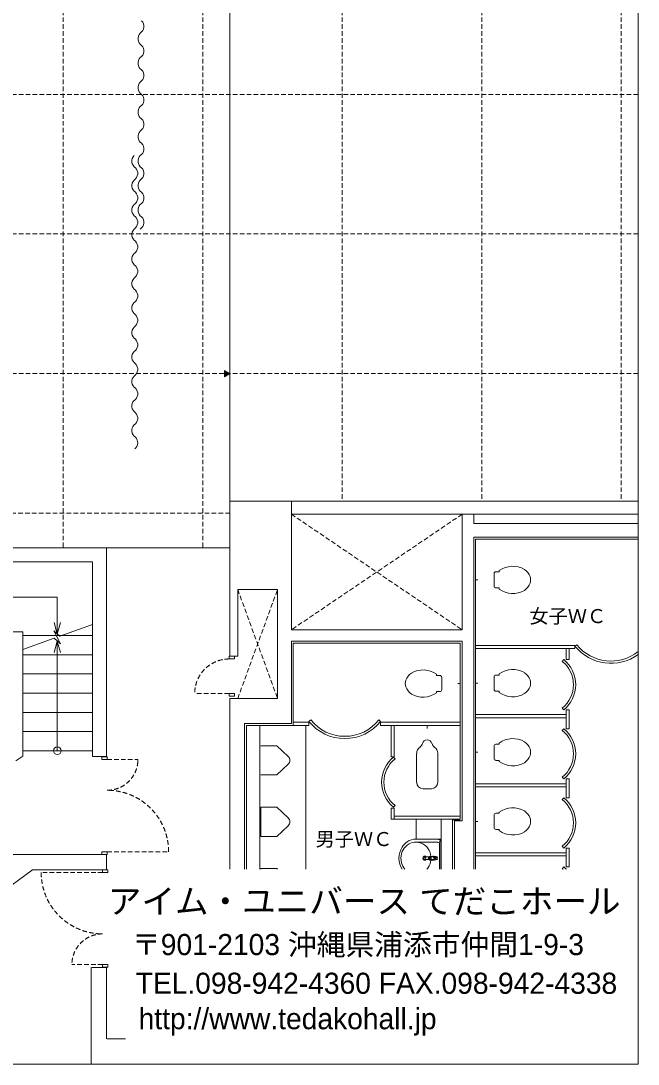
# Model space of a CAD drawing. Units: millimetres, scale not verified. Extents: x -10957 to 29043, y -19395 to 8905.
# Drawn here: x 21000 to 29043, y -19395 to -5809 of the extents above; entities that cross this region are included whole.
import ezdxf
from ezdxf.enums import TextEntityAlignment as Align

# ---------------------------------------------------------------- set-up
doc = ezdxf.new("R2010")
doc.units = ezdxf.units.MM
doc.header["$LTSCALE"] = 50
doc.linetypes.add('DASHED1', pattern=[1.8, 1.2, -0.6])
for name, color, linetype, lineweight in [('D-0', 7, 'Continuous', 18), ('D-A', 7, 'Continuous', 18), ('D-D', 7, 'Continuous', 18), ('D-E', 4, 'DASHED1', 18), ('F-F', 7, 'Continuous', 18)]:
    doc.layers.add(name, color=color, linetype=linetype, lineweight=lineweight)
doc.styles.add('HG明朝B', font='')
doc.styles.add('ＭＳ ゴシック', font='')
doc.styles.get('HG明朝B').set_extended_font_data('HG明朝B')
doc.styles.get('ＭＳ ゴシック').set_extended_font_data('MS Gothic')

msp = doc.modelspace()

# ---------------------------------------------------------------- linework, layer by layer
at = {"layer": 'D-0'}
for p, q in [((24524.97, -12063.69), (24524.97, -13738.69)), ((29042.96, -12063.69), (24524.97, -12063.69)), ((24524.97, -12233.69), (29042.96, -12233.69)), ((26899.97, -12353.69), (26899.97, -12233.69)), ((29042.96, -12353.69), (26899.97, -12353.69)), ((29042.96, -12533.69), (26899.97, -12533.69)), ((26899.97, -16858), (26899.97, -12533.69)), ((29042.96, -12558.69), (26924.97, -12558.69)), ((26924.97, -12558.69), (26924.97, -16858)), ((23724.97, -12673.69), (18524.97, -12673.69)), ((22114.97, -15388.79), (22114.97, -12673.69)), ((21934.97, -12853.69), (19524.97, -12853.69)), ((21934.97, -15388.79), (21934.97, -12853.69)), ((27165.11, -13168.84), (27165.11, -13008.85)), ((27219.08, -12983.6), (27190.04, -12983.6)), ((27219.08, -12983.6), (27233.91, -12983.6)), ((27233.91, -12983.6), (27233.91, -12968.77)), ((26924.97, -13088.69), (26955.26, -13088.69)), ((21474.97, -13313.69), (19974.97, -13313.69)), ((21474.97, -13313.69), (21474.97, -13794.41)), ((23724.97, -13213.69), (23724.97, -14083.82)), ((23824.97, -13213.69), (23824.97, -14083.82)), ((24344.97, -13213.69), (23824.97, -13213.69)), ((24344.97, -14633.69), (24344.97, -13213.69)), ((27219.08, -13193.77), (27190.04, -13193.77)), ((27219.08, -13193.77), (27233.91, -13193.77)), ((27233.59, -13193.77), (27233.59, -13208.6)), ((21434.73, -13644.23), (21474.97, -13794.41)), ((21515.21, -13644.23), (21474.97, -13794.41)), ((21507.51, -13822.97), (21934.97, -13671.11)), ((21024.97, -13763.69), (20424.97, -13763.69)), ((21024.97, -15382.95), (21024.97, -13763.69)), ((21024.97, -13813.69), (21934.97, -13813.69)), ((21024.97, -13994.4), (21432.67, -13849.55)), ((21429.45, -13754.47), (21507.51, -13822.97)), ((26749.97, -13738.69), (24524.97, -13738.69)), ((21434.73, -14036.39), (21474.97, -13886.21)), ((21474.97, -15313.69), (21474.97, -13886.21)), ((21515.21, -14036.39), (21474.97, -13886.21)), ((26749.97, -13888.69), (24524.97, -13888.69)), ((26724.97, -13913.69), (26724.97, -16203.69)), ((26749.97, -13888.69), (26749.97, -16228.69)), ((26924.97, -13943.69), (28216.22, -13943.69)), ((26924.97, -13983.69), (28124.99, -13983.69)), ((28104.99, -14126.69), (28104.99, -13983.69)), ((28216.22, -13983.69), (28124.99, -13983.69)), ((28144.99, -14126.69), (28144.99, -13983.69)), ((28216.22, -13983.69), (28216.22, -13943.69)), ((28243.37, -13933.39), (28220.01, -13952.22)), ((21024.97, -14063.69), (21934.97, -14063.69)), ((28054.74, -14150.04), (28073.56, -14126.69)), ((28144.99, -14126.69), (28104.99, -14126.69)), ((21024.97, -14313.69), (21934.97, -14313.69)), ((26430.86, -14333.6), (26459.89, -14333.6)), ((26484.82, -14518.84), (26484.82, -14358.85)), ((27165.11, -14353.53), (27165.11, -14513.53)), ((27219.08, -14328.6), (27190.04, -14328.6)), ((27219.08, -14328.6), (27233.91, -14328.6)), ((27233.59, -14328.6), (27233.59, -14313.77)), ((26724.97, -14438.69), (26694.67, -14438.69)), ((26924.97, -14433.69), (26955.26, -14433.69)), ((21024.97, -14563.69), (21934.97, -14563.69)), ((23784.97, -14568.82), (23714.97, -14568.82)), ((23714.97, -14603.82), (23714.97, -14568.82)), ((24344.97, -14633.69), (23724.97, -14633.69)), ((23724.97, -14633.69), (23724.97, -16858)), ((26430.86, -14543.77), (26416.02, -14543.77)), ((26416.34, -14543.77), (26416.34, -14558.6)), ((26430.86, -14543.77), (26459.89, -14543.77)), ((27219.08, -14538.77), (27190.04, -14538.77)), ((28054.74, -14757.33), (28073.56, -14780.69)), ((28104.99, -15026.69), (28104.99, -14780.69)), ((28104.99, -14780.69), (28144.99, -14780.69)), ((28144.99, -15026.69), (28144.99, -14780.69)), ((21024.97, -14813.69), (21934.97, -14813.69)), ((24752.64, -14943.69), (24549.97, -14943.69)), ((24549.97, -14983.69), (24549.97, -14943.69)), ((24752.64, -14943.69), (24752.64, -14983.69)), ((24777.12, -14913.39), (24753.76, -14932.22)), ((25664.69, -14913.39), (25688.05, -14932.22)), ((26724.97, -14943.69), (25684.13, -14943.69)), ((25684.13, -14943.69), (25684.13, -14983.69)), ((28104.99, -14843.69), (26924.97, -14843.69)), ((28104.99, -14883.69), (26924.97, -14883.69)), ((21024.97, -15063.69), (21934.97, -15063.69)), ((23914.97, -14958.69), (23914.97, -16858)), ((24549.97, -14983.69), (23939.97, -14983.69)), ((23939.97, -14983.69), (23939.97, -16858)), ((24114.97, -16858), (24114.97, -14983.69)), ((24752.64, -14983.69), (24509.97, -14983.69)), ((24714.97, -16858), (24714.97, -14983.69)), ((26724.97, -14983.69), (25684.13, -14983.69)), ((25823.97, -15392.47), (25823.97, -14983.69)), ((25863.97, -15392.47), (25863.97, -14983.69)), ((26294.47, -14993.98), (26294.47, -15024.27)), ((28054.74, -15050.04), (28073.56, -15026.69)), ((28144.99, -15026.69), (28104.99, -15026.69)), ((27233.59, -15228.6), (27233.59, -15213.77)), ((21024.97, -15313.69), (21934.97, -15313.69)), ((24124.97, -15248.69), (24334.97, -15248.69)), ((24334.97, -15248.69), (24482.89, -15387.68)), ((26157.19, -15348.99), (26157.19, -15728.62)), ((26432.05, -15348.99), (26432.05, -15728.62)), ((26924.97, -15333.69), (26955.26, -15333.69)), ((27165.11, -15253.53), (27165.11, -15413.53)), ((27219.08, -15228.6), (27190.04, -15228.6)), ((27219.08, -15228.6), (27233.91, -15228.6)), ((21024.97, -15382.95), (20933.73, -15445.51)), ((22124.97, -15388.79), (21934.97, -15388.79)), ((22054.97, -15428.69), (22124.97, -15428.69)), ((22124.97, -15393.69), (22124.97, -15428.69)), ((22524.97, -15458.69), (22524.97, -15428.69)), ((25823.97, -15392.47), (25863.97, -15392.47)), ((25856.4, -15396.69), (25875.22, -15420.04)), ((27219.08, -15438.77), (27190.04, -15438.77)), ((24334.97, -15628.7), (24482.89, -15489.71)), ((24124.97, -15628.7), (24334.97, -15628.7)), ((28104.99, -15743.69), (26924.97, -15743.69)), ((28054.74, -15657.33), (28073.56, -15680.69)), ((28104.99, -15926.69), (28104.99, -15680.69)), ((26237.03, -15809.09), (26351.9, -15809.09)), ((28104.99, -15783.69), (26924.97, -15783.69)), ((28104.99, -15926.69), (28104.99, -15783.69)), ((25875.22, -16027.33), (25856.39, -16050.69)), ((28054.74, -15950.04), (28073.56, -15926.69)), ((28104.99, -15926.69), (28144.99, -15926.69)), ((24124.97, -16428.7), (24124.97, -16048.69)), ((24124.97, -16048.69), (24334.97, -16048.69)), ((24334.97, -16048.69), (24482.89, -16187.68)), ((25823.97, -16060.64), (25823.97, -16203.69)), ((25863.97, -16060.64), (25823.97, -16060.64)), ((25863.97, -16060.64), (25863.97, -16203.69)), ((26724.97, -16163.69), (25863.97, -16163.69)), ((27165.11, -16153.53), (27165.11, -16313.53)), ((27219.08, -16128.6), (27190.04, -16128.6)), ((27219.08, -16128.6), (27233.91, -16128.6)), ((27233.59, -16128.6), (27233.59, -16113.77)), ((24334.97, -16428.7), (24482.89, -16289.71)), ((26724.97, -16203.69), (25823.97, -16203.69)), ((26149.97, -16463.69), (26149.97, -16203.69)), ((26474.97, -16858), (26474.97, -16203.69)), ((26624.97, -16203.69), (26624.97, -16858)), ((26724.97, -16213.69), (26624.97, -16213.69)), ((26749.97, -16228.69), (26649.97, -16228.69)), ((26649.97, -16228.69), (26649.97, -16858)), ((26924.97, -16233.69), (26955.26, -16233.69)), ((24124.97, -16428.7), (24334.97, -16428.7)), ((26474.97, -16463.69), (26474.97, -16363.69)), ((27219.08, -16338.77), (27190.04, -16338.77)), ((26148.07, -16503.79), (26434.97, -16503.79)), ((26150.07, -16463.79), (26474.97, -16463.79)), ((26463.57, -16484.79), (26454.17, -16505.59)), ((26454.97, -16713.69), (26454.97, -16523.79)), ((26472.97, -16858), (26472.97, -16499.79)), ((26474.97, -16858), (26474.97, -16463.79)), ((28054.74, -16557.33), (28073.56, -16580.69)), ((22124.97, -16663.69), (20409.75, -16663.69)), ((22054.97, -16663.69), (22124.97, -16663.69)), ((22114.97, -16663.69), (22114.97, -16863.69)), ((22124.97, -16628.69), (22124.97, -16663.69)), ((26287.87, -16696.29), (26315.87, -16695.89)), ((26367.57, -16687.79), (26330.47, -16689.79)), ((26368.77, -16696.79), (26331.07, -16698.79)), ((26344.07, -16702.09), (26331.27, -16702.79)), ((26385.07, -16691.29), (26410.87, -16691.29)), ((26474.97, -16611.29), (26474.97, -16628.39)), ((26474.97, -16628.39), (26474.97, -16648.99)), ((26474.97, -16628.69), (26474.97, -16648.69)), ((26474.97, -16648.99), (26474.97, -16666.19)), ((28104.99, -16643.69), (26924.97, -16643.69)), ((28104.99, -16683.69), (26924.97, -16683.69)), ((28104.99, -16826.69), (28104.99, -16580.69)), ((28104.99, -16826.69), (28104.99, -16683.69)), ((26315.87, -16731.49), (26287.87, -16731.09)), ((26367.67, -16739.59), (26330.47, -16737.59)), ((26331.07, -16728.59), (26368.77, -16730.59)), ((26331.27, -16724.59), (26344.07, -16725.29)), ((26409.47, -16736.09), (26385.07, -16736.09)), ((26454.97, -16713.69), (26454.97, -16858)), ((26474.97, -16778.69), (26474.97, -16798.69)), ((28073.57, -16826.69), (28054.74, -16850.04)), ((28144.99, -16826.69), (28104.99, -16826.69)), ((21149.81, -16863.69), (20557.9, -17302.18)), ((22124.97, -16863.69), (21149.81, -16863.69)), ((22064.97, -16898.69), (22064.97, -16863.69)), ((22134.97, -16863.69), (22064.97, -16863.69)), ((22064.97, -16898.69), (22134.97, -16898.69)), ((22134.97, -16898.69), (22134.97, -16863.69)), ((24124.97, -16848.69), (24334.97, -16848.69)), ((24124.97, -16858), (24124.97, -16848.69)), ((24334.97, -16848.69), (24344.87, -16858)), ((21914.97, -19394.87), (21914.97, -18138.58)), ((21924.97, -18138.58), (22124.97, -18138.58)), ((22134.97, -18098.69), (22064.97, -18098.69)), ((22064.97, -18133.69), (22064.97, -18098.69)), ((22114.97, -18138.58), (22114.97, -19063.69)), ((22124.97, -19063.69), (22362.27, -19063.69))]:
    msp.add_line(p, q, dxfattribs=at)
at = {"layer": 'D-0', "linetype": 'DASHED1'}
for p, q in [((24524.97, -12233.69), (26749.97, -13738.69)), ((26749.97, -12233.69), (24524.97, -13738.69)), ((23824.97, -14633.69), (24344.97, -13213.69)), ((23824.97, -13213.69), (24344.97, -14633.69)), ((23714.97, -14568.82), (23264.97, -14568.82)), ((22124.97, -15428.69), (22524.97, -15428.69)), ((22124.97, -16628.69), (22924.97, -16628.69)), ((22064.97, -16898.69), (21264.97, -16898.69)), ((22064.97, -18098.69), (21664.97, -18098.69))]:
    msp.add_line(p, q, dxfattribs=at)
at = {"layer": 'D-0'}
for points in [[(24524.97, -12063.69), (23724.97, -12063.69), (23724.97, -13213.69)], [(26749.97, -13738.69), (26749.97, -12233.69), (26899.97, -12233.69)], [(21429.45, -13754.47), (21517.55, -13923.1), (21432.67, -13849.55)], [(24524.97, -13888.69), (24524.97, -14958.69), (23914.97, -14958.69)], [(26724.97, -13913.69), (24549.97, -13913.69), (24549.97, -14983.69)], [(23714.97, -14118.82), (23784.97, -14118.82), (23784.97, -14083.82)], [(23714.97, -14118.82), (23714.97, -14083.82), (23824.97, -14083.82)], [(26430.86, -14333.6), (26416.02, -14333.6), (26416.02, -14318.77)], [(23714.97, -14603.82), (23784.97, -14603.82), (23784.97, -14568.82)], [(27219.08, -14538.77), (27233.91, -14538.77), (27233.91, -14553.6)], [(22124.97, -15393.69), (22054.97, -15393.69), (22054.97, -15428.69)], [(27219.08, -15438.77), (27233.91, -15438.77), (27233.91, -15453.6)], [(28144.99, -15926.69), (28144.99, -15680.69), (28104.99, -15680.69)], [(27219.08, -16338.77), (27233.91, -16338.77), (27233.91, -16353.6)], [(22124.97, -16628.69), (22054.97, -16628.69), (22054.97, -16663.69)], [(28144.99, -16826.69), (28144.99, -16580.69), (28104.99, -16580.69)], [(22064.97, -18133.69), (22134.97, -18133.69), (22134.97, -18098.69)]]:
    msp.add_lwpolyline(points, dxfattribs=at)
for centre, radius in [((21474.97, -15313.69), 50), ((26418.37, -16713.69), 11), ((26474.97, -16713.69), 2)]:
    msp.add_circle(centre, radius, dxfattribs=at)
for centre, radius, start, end in [((22499.6, -5881.87), 103.5, 302.92598, 44.53346), ((22629.7, -6041.31), 103.53, 135.50061, 237.07941), ((22499.53, -6200.75), 103.56, 302.91537, 44.46525), ((22629.77, -6360.2), 103.58, 135.56871, 237.08999), ((22499.47, -6519.64), 103.61, 302.90472, 44.39719), ((22629.84, -6679.09), 103.63, 135.63704, 237.1005), ((22499.4, -6838.53), 103.66, 302.89445, 44.32867), ((22629.91, -6997.97), 103.68, 135.70544, 237.11074), ((22499.33, -7157.42), 103.71, 302.88414, 44.26031), ((22629.97, -7316.86), 103.73, 135.77406, 237.12087), ((22499.26, -7476.3), 103.76, 302.87425, 44.19154), ((22550.04, -7635.75), 103.79, 135.84275, 237.13034), ((22630.04, -7635.75), 103.79, 135.84275, 237.13034), ((22419.2, -7795.19), 103.81, 302.86417, 44.12366), ((22499.2, -7795.19), 103.81, 302.86417, 44.12366), ((22550.11, -7954.63), 103.84, 135.9112, 237.14021), ((22630.11, -7954.63), 103.84, 135.9112, 237.14021), ((22419.13, -8114.08), 103.86, 302.85451, 44.05482), ((22499.13, -8114.08), 103.86, 302.85451, 44.05482), ((22550.18, -8273.52), 103.89, 135.98003, 237.14994), ((22630.18, -8273.52), 103.89, 135.98003, 237.14994), ((22419.06, -8432.96), 103.92, 302.84494, 43.98569), ((22499.06, -8432.96), 103.92, 302.84494, 43.98569), ((22550.25, -8592.41), 103.94, 136.04934, 237.15934), ((22418.99, -8751.85), 103.97, 302.8356, 43.91642), ((22550.32, -8911.29), 104, 136.11865, 237.16861), ((22418.92, -9070.74), 104.02, 302.82641, 43.84704), ((22550.39, -9230.18), 104.05, 136.18811, 237.17771), ((22418.85, -9389.62), 104.08, 302.81739, 43.77751), ((22550.46, -9549.07), 104.1, 136.25772, 237.18664), ((22418.78, -9708.51), 104.13, 302.8086, 43.70782), ((22550.53, -9867.95), 104.16, 136.32738, 237.19535), ((22418.7, -10027.4), 104.18, 302.80036, 43.63807), ((22550.6, -10186.84), 104.21, 136.39642, 237.2041), ((22418.63, -10346.28), 104.24, 302.79166, 43.56863), ((22550.68, -10505.73), 104.27, 136.46638, 237.21253), ((22418.56, -10665.17), 104.29, 302.78326, 43.49857), ((22550.75, -10824.61), 104.32, 136.53662, 237.22067), ((22418.49, -10984.05), 104.35, 302.77429, 43.4286), ((22550.82, -11143.5), 104.38, 136.60822, 237.227), ((22418.43, -11302.93), 104.39, 309.32403, 43.36166), ((27190.04, -13008.85), 24.93, 90, 180), ((27409.68, -13208.92), 297.58, 59.56, 126.19), ((27455.12, -13112.67), 191.55, 20.32, 56.67), ((27190.04, -13168.84), 24.93, 180, 270), ((27455.12, -13065.02), 191.55, 303.33, 339.68), ((27504.66, -13088.69), 136.96, 341.86, 18.14), ((27409.68, -12968.77), 297.58, 233.81, 300.44), ((28687.15, -13575.68), 600, 218.87003, 306.37057), ((28687.15, -13575.68), 570, 218.87003, 308.62468), ((27809.99, -14453.69), 420, 308.8699, 51.12982), ((26240.25, -14558.92), 297.58, 53.81, 120.44), ((27409.68, -14553.6), 297.58, 59.56, 126.19), ((27809.99, -14453.69), 390, 308.8699, 51.12982), ((26145.27, -14438.69), 136.96, 161.86, 198.14), ((26194.81, -14462.67), 191.55, 123.33, 159.68), ((26459.89, -14358.85), 24.93, 0, 90), ((27190.04, -14353.53), 24.93, 90, 180), ((27455.12, -14457.36), 191.55, 20.32, 56.67), ((27504.66, -14433.69), 136.96, 341.86, 18.14), ((26194.81, -14415.02), 191.55, 200.32, 236.67), ((26459.89, -14518.84), 24.93, 270, 0), ((27190.04, -14513.53), 24.93, 180, 270), ((27455.12, -14409.71), 191.55, 303.33, 339.68), ((26240.25, -14318.77), 297.58, 239.56, 306.19), ((27409.68, -14313.46), 297.58, 233.81, 300.44), ((25220.9, -14555.69), 600, 218.87004, 321.12997), ((25220.9, -14555.69), 570, 218.87004, 321.12997), ((27809.99, -15353.69), 390, 308.8699, 51.12982), ((27809.99, -15353.69), 420, 308.8699, 51.12982), ((26294.78, -15237.6), 64.38, 15.38, 164.7), ((27409.68, -15453.6), 297.58, 59.56, 126.19), ((27455.12, -15357.36), 191.55, 20.32, 56.67), ((26256.91, -15348.99), 99.4, 122.81, 180), ((26156.25, -15203.2), 77.31, 307.08, 347.23), ((26432.68, -15203.2), 77.31, 192.77, 232.92), ((26332.02, -15348.99), 99.4, 0, 57.19), ((27190.04, -15253.53), 24.93, 90, 180), ((27504.66, -15333.69), 136.96, 341.86, 18.14), ((24434.96, -15438.69), 70, 313.21403, 46.78607), ((26119.97, -15723.69), 420, 128.8699, 231.12982), ((26119.97, -15723.69), 390, 128.8699, 231.12982), ((27190.04, -15413.53), 24.93, 180, 270), ((27409.68, -15213.46), 297.58, 233.81, 300.44), ((27455.12, -15309.71), 191.55, 303.33, 339.68), ((26237.03, -15728.62), 79.52, 180, 270), ((26351.9, -15728.62), 79.52, 270, 0), ((27809.99, -16253.69), 390, 308.8699, 51.12982), ((27809.99, -16253.69), 420, 308.8699, 51.12982), ((27190.04, -16153.53), 24.93, 90, 180), ((27409.68, -16353.6), 297.58, 59.56, 126.19), ((27455.12, -16257.36), 191.55, 20.32, 56.67), ((24434.96, -16238.69), 70, 313.21403, 46.78607), ((27455.12, -16209.71), 191.55, 303.33, 339.68), ((27504.67, -16233.69), 136.96, 341.86, 18.14), ((27190.04, -16313.53), 24.93, 180, 270), ((27409.68, -16113.46), 297.58, 233.81, 300.44), ((26195.07, -16713.69), 269.9, 147.7, 180), ((26153.37, -16702.99), 199.9, 105.55, 165.55), ((26169.67, -16697.69), 239.9, 124.15, 147.7), ((26150.07, -16668.79), 204.9, 90, 124.15), ((26148.07, -16683.79), 179.9, 71.61, 105.55), ((26141.67, -16702.69), 199.9, 33.45, 71.61), ((26434.97, -16523.79), 19.9, 0, 90), ((26442.97, -16499.79), 29.9, 0, 90), ((26195.07, -16713.69), 242.9, 165.55, 194.46), ((26264.97, -16713.69), 27, 39.96, 320.06), ((26264.97, -16713.69), 16.2, 49.22, 310.79), ((26288.07, -16713.69), 17.4, 90.75, 269.26), ((26331.77, -16713.69), 23.9, 131.75, 228.26), ((26125.07, -16713.69), 219.9, 6.43, 33.45), ((26331.77, -16713.69), 23.9, 93.21, 131.75), ((26331.87, -16713.69), 15, 93.09, 266.92), ((26331.77, -16713.69), 10.9, 92.79, 267.22), ((26373.17, -16713.69), 43.4, 167.08, 192.93), ((26343.97, -16706.99), 13.4, 161.57, 167.08), ((26344.27, -16705.09), 2.9, 343.55, 93.04), ((26373.57, -16713.69), 27.5, 163.53, 188.42), ((26369.17, -16717.29), 29.6, 81.36, 93.16), ((26369.57, -16712.49), 15.7, 90, 93.09), ((26369.77, -16706.69), 9.9, 86.44, 90.8), ((26369.27, -16713.59), 16.8, 62.48, 86.44), ((26369.57, -16714.69), 27, 69.67, 81.36), ((26369.97, -16712.19), 15.2, 40.82, 62.48), ((26376.17, -16709.59), 20.3, 75.38, 82.25), ((26369.57, -16714.69), 27, 59.12, 69.67), ((26375.37, -16712.69), 23.5, 65.81, 75.38), ((26368.07, -16713.79), 17.8, 359.97, 40.82), ((26369.27, -16715.19), 27.5, 40.8, 59.12), ((26375.37, -16712.69), 23.5, 57.22, 65.81), ((26375.77, -16712.19), 22.9, 39.71, 57.22), ((26379.67, -16712.39), 21.1, 49.69, 65.79), ((26378.27, -16713.59), 23.1, 296.05, 16.23), ((26371.07, -16713.69), 25.2, 0.01, 40.8), ((26373.87, -16713.69), 25.3, 358.32, 39.71), ((26379.07, -16713.19), 22.2, 33.48, 49.69), ((26378.47, -16713.49), 22.8, 16.23, 33.48), ((26405.57, -16713.59), 22.9, 13.38, 76.73), ((26195.07, -16713.69), 269.9, 180, 212.31), ((26153.37, -16724.39), 199.9, 194.46, 221.94199), ((26141.67, -16724.69), 199.9, 318.17351, 326.56), ((26125.07, -16713.69), 219.9, 326.56, 353.58), ((26331.77, -16713.69), 23.9, 228.26, 266.8), ((26343.97, -16720.39), 13.4, 192.93, 198.44), ((26344.27, -16722.29), 2.9, 266.97, 16.46), ((26373.87, -16713.69), 27.8, 188.42, 196.41), ((26369.27, -16711.89), 27.8, 266.85, 290.13), ((26369.57, -16714.79), 15.8, 266.92, 314.54), ((26375.77, -16715.49), 22.6, 277.69, 294.3), ((26369.27, -16711.89), 27.8, 290.13, 315.33), ((26368.37, -16713.59), 17.6, 314.54, 334.14), ((26368.87, -16713.79), 17, 334.14, 359.97), ((26375.77, -16715.49), 22.6, 294.3, 303.53), ((26374.97, -16714.39), 24, 303.53, 319.22), ((26371.37, -16713.89), 24.8, 315.33, 337.94), ((26374.77, -16714.19), 24.2, 319.22, 336.28), ((26370.17, -16713.49), 26.1, 337.94, 359.55), ((26373.47, -16713.69), 25.7, 336.28, 358.32), ((26405.57, -16713.59), 22.9, 279.81, 345.39), ((27809.99, -17153.69), 420, 44.75106, 51.12982), ((26169.67, -16729.69), 239.9, 212.31, 212.33323), ((27809.99, -17153.69), 390, 49.30435, 51.12982)]:
    msp.add_arc(centre, radius, start, end, dxfattribs=at)
at = {"layer": 'D-0', "linetype": 'DASHED1'}
for centre, radius, start, end in [((23714.97, -14568.82), 450, 90, 180), ((22124.97, -15428.69), 400, 270, 0), ((22124.97, -16628.69), 800, 0, 90), ((22064.97, -16898.69), 800, 180, 270), ((22064.97, -18098.69), 400, 90, 180)]:
    msp.add_arc(centre, radius, start, end, dxfattribs=at)
at = {"layer": 'D-D'}
for p, q in [((23724.96, -10402.69), (23654.25, -10361.86)), ((23654.25, -10443.51), (23654.25, -10361.86)), ((23724.96, -10402.69), (23654.25, -10443.51)), ((23656.51, -10363.17), (23656.51, -10442.21)), ((23659.01, -10364.61), (23659.01, -10440.76)), ((23661.51, -10366.05), (23661.51, -10439.32)), ((23664.01, -10367.5), (23664.01, -10437.88)), ((23666.51, -10368.94), (23666.51, -10436.43)), ((23669.01, -10370.38), (23669.01, -10434.99)), ((23671.51, -10371.83), (23671.51, -10433.55)), ((23674.01, -10373.27), (23674.01, -10432.1)), ((23676.51, -10374.71), (23676.51, -10430.66)), ((23679.01, -10376.16), (23679.01, -10429.22)), ((23681.51, -10377.6), (23681.51, -10427.77)), ((23684.01, -10379.04), (23684.01, -10426.33)), ((23686.51, -10380.49), (23686.51, -10424.89)), ((23689.01, -10381.93), (23689.01, -10423.44)), ((23691.51, -10383.37), (23691.51, -10422)), ((23694.01, -10384.82), (23694.01, -10420.56)), ((23696.51, -10386.26), (23696.51, -10419.11)), ((23699.01, -10387.7), (23699.01, -10417.67)), ((23701.51, -10389.15), (23701.51, -10416.23)), ((23704.01, -10390.59), (23704.01, -10414.78)), ((23706.51, -10392.03), (23706.51, -10413.34)), ((23709.01, -10393.48), (23709.01, -10411.9)), ((23711.51, -10394.92), (23711.51, -10410.45)), ((23714.01, -10396.36), (23714.01, -10409.01)), ((23716.51, -10397.81), (23716.51, -10407.57)), ((23719.01, -10399.25), (23719.01, -10406.12)), ((23721.51, -10400.69), (23721.51, -10404.68)), ((23724.01, -10402.14), (23724.01, -10403.23))]:
    msp.add_line(p, q, dxfattribs=at)
at = {"layer": 'D-E'}
for p, q in [((21550.97, 4856.31), (21550.97, -12673.69)), ((23368.97, 4856.31), (23368.97, -12673.69)), ((25186.97, 4856.31), (25186.97, -12063.69)), ((27004.97, 4856.31), (27004.97, -12063.69)), ((28822.97, 4856.31), (28822.97, -12063.69)), ((29042.96, -6766.69), (-10957.04, -6766.69)), ((29042.96, -8584.69), (-10957.04, -8584.69)), ((29042.96, -10402.69), (-10957.04, -10402.69)), ((23724.97, -12220.69), (18524.97, -12220.69))]:
    msp.add_line(p, q, dxfattribs=at)
at = {"layer": 'D-E', "color": 7, "linetype": 'Continuous'}
msp.add_line((23724.97, -12063.69), (23724.97, 3886.31), dxfattribs=at)
at = {"layer": 'F-F'}
for p, q in [((29042.96, -19394.87), (29042.96, 8905.13)), ((-10957.04, -19394.87), (29042.96, -19394.87))]:
    msp.add_line(p, q, dxfattribs=at)

# ---------------------------------------------------------------- texts
at = {"layer": 'D-A', "style": 'ＭＳ ゴシック'}
for s, p in [('女子ＷＣ', (27625.8, -13707.14)), ('男子ＷＣ', (24839.92, -16610.74))]:
    msp.add_text(s, height=183.3, dxfattribs=at).set_placement(p, align=Align.BOTTOM_LEFT)
at = {"layer": 'F-F', "style": 'HG明朝B'}
for s, height, p in [('アイム・ユニバース てだこホール', 320.7, (22133.12, -17529.94)), ('〒901-2103 沖縄県浦添市仲間1-9-3', 274.9, (22448.4, -18057.49)), ('TEL.098-942-4360 FAX.098-942-4338', 274.9, (22495.9, -18561.65)), ('http://www.tedakohall.jp', 274.9, (22534.47, -19022.86))]:
    msp.add_text(s, height=height, dxfattribs=at).set_placement(p, align=Align.BOTTOM_LEFT)

doc.saveas('drawing.dxf')
